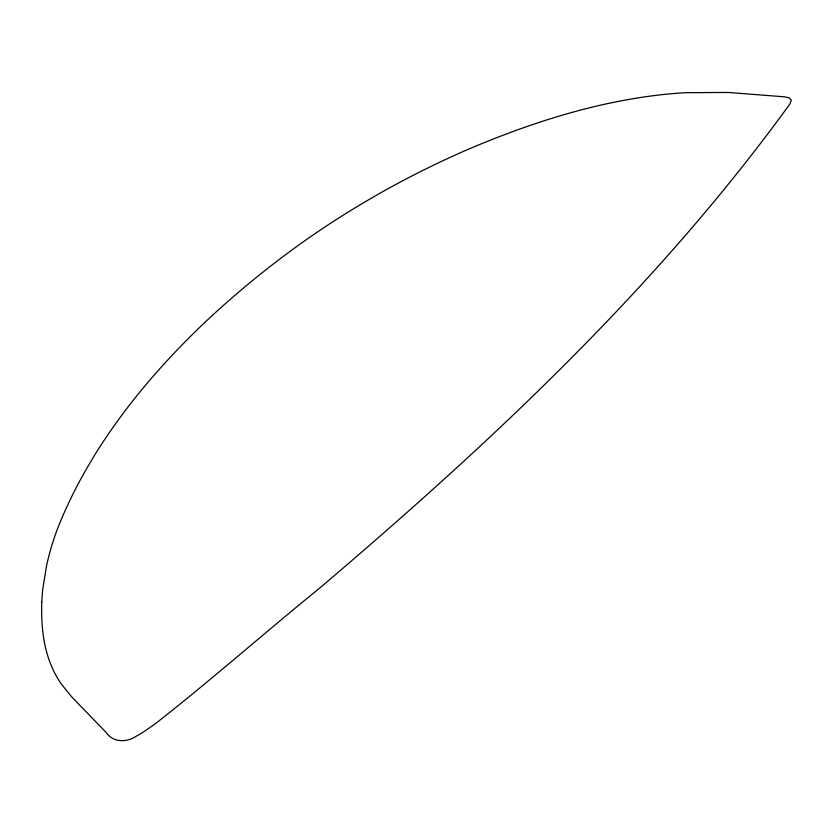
<?xml version="1.0" encoding="UTF-8"?>
<svg xmlns="http://www.w3.org/2000/svg" width="833" height="833" viewBox="0 0 833 833"><rect width="100%" height="100%" fill="white"/><g stroke="black" fill="none" stroke-linecap="round" stroke-linejoin="round"><path stroke-width="1.25" d="M41.754 602.321C41.109 624.5 43.066 647.335 52.24 667.806A208.875 136.862 -24.4 0 0 61.902 684.778L71.617 696.773L106.083 732.426C113.007 742.64 126.574 742.64 135.998 736.341C143.141 732.499 149.742 727.75 156.292 722.992C211.936 679.364 264.946 632.466 319.872 587.931C491.376 442.219 657.456 286.771 789.996 103.865L791.34 100.262L789.507 98.044A9.829 4.811 -8.9 0 0 788.778 97.742L784.519 96.836L728.261 92.453L685.903 92.692A243.59 132.614 -11 0 0 656.175 95.337C590.035 103.49 526.144 124.45 465.116 150.638A828.169 569.106 -3.1 0 0 409.669 177.127A809.374 553.435 -3.6 0 0 360.647 204.512C315.28 231.491 272.558 262.739 232.667 297.287A1070.218 766.756 3.8 0 0 188.164 338.708C133.853 393.301 86.163 456.422 57.633 528.424A456.453 307.669 -16.2 0 0 46.554 565.815L42.65 589.743L41.754 602.321"/></g></svg>
